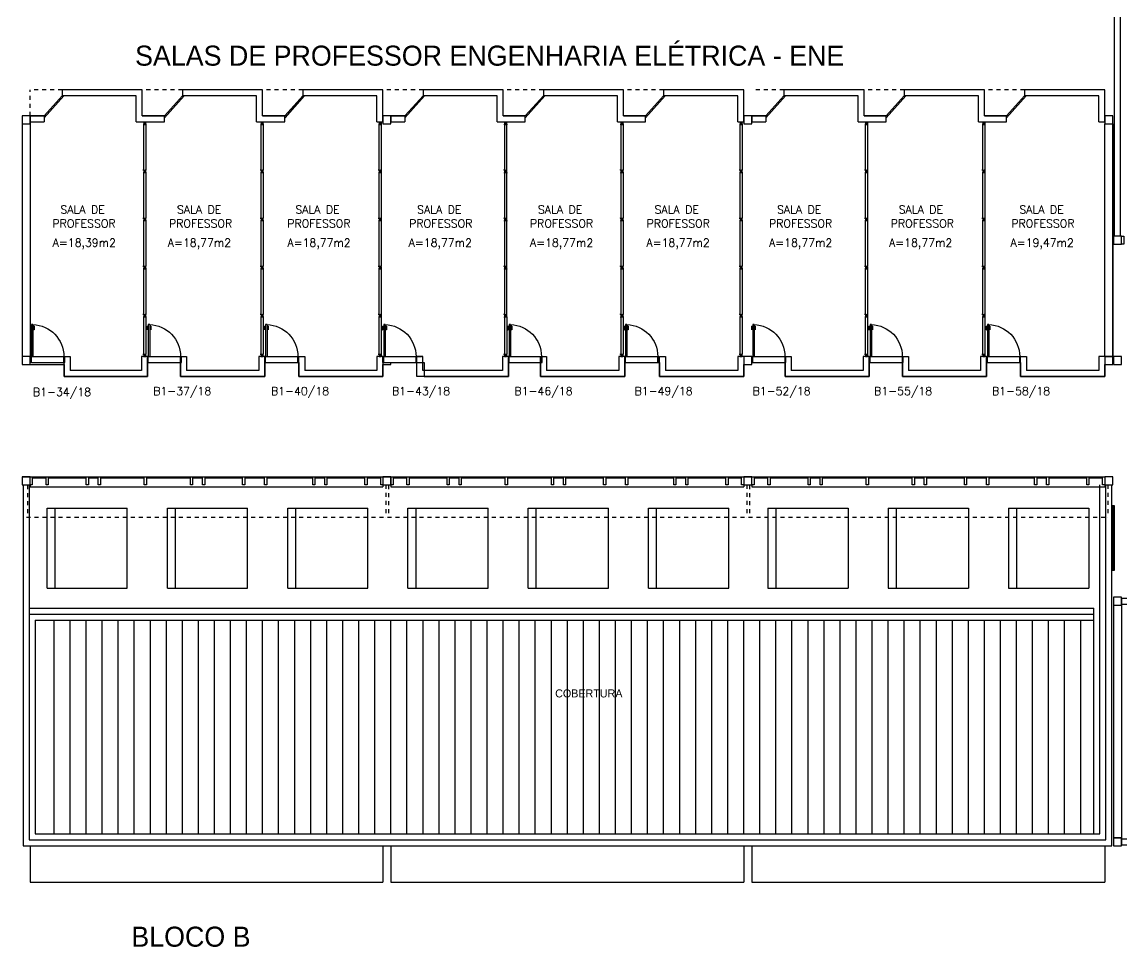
# Model space of a CAD drawing. Header units: centimetres. Extents: x -15 to 273, y 1 to 137.
# Drawn here: x 65.29 to 92.72, y 10.56 to 33.62 of the extents above; entities that cross this region are included whole.
import ezdxf

# ---------------------------------------------------------------- set-up
doc = ezdxf.new("R2010")
doc.units = ezdxf.units.CM
doc.header["$LTSCALE"] = 0.003
doc.header["$MEASUREMENT"] = 0
doc.linetypes.add('HIDDEN', pattern=[0.375, 0.25, -0.125])
doc.layers.get('0').update_dxf_attribs({"linetype": 'CONTINUOUS'})
for name, color, linetype in [('ALV', 2, 'CONTINUOUS'), ('ALVENARIA', 2, 'CONTINUOUS'), ('AREA', 2, 'CONTINUOUS'), ('COB', 1, 'CONTINUOUS'), ('DIV', 2, 'CONTINUOUS'), ('ENDEREÇO NOVO', 2, 'CONTINUOUS'), ('ESQ', 1, 'CONTINUOUS'), ('ESQUADRIAS', 1, 'CONTINUOUS'), ('ESTRUT', 2, 'CONTINUOUS'), ('MACANETA', 2, 'CONTINUOUS'), ('MARCO', 2, 'CONTINUOUS'), ('PainelFELTRO', 2, 'CONTINUOUS'), ('PL-Áreas-Depto', 2, 'CONTINUOUS'), ('PORTA', 2, 'CONTINUOUS'), ('PROJ', 1, 'HIDDEN'), ('SOLEIRA', 1, 'CONTINUOUS'), ('TEXTO', 2, 'CONTINUOUS'), ('USO', 2, 'CONTINUOUS')]:
    doc.layers.add(name, color=color, linetype=linetype)
doc.styles.add('UNB-100', font='simplex.shx', dxfattribs={"height": 0.2})

# ---------------------------------------------------------------- blocks, each defined once
blk = doc.blocks.new('DOOR80')
at = {"layer": 'MACANETA', "color": 1}
for p, q in [((-0.015, -0.665), (-0.01, -0.665)), ((-0.015, -0.755), (-0.015, -0.665)), ((-0.015, -0.755), (0.012, -0.755)), ((-0.01, -0.755), (-0.01, -0.665)), ((-0.01, -0.735), (0.012, -0.735)), ((0.012, -0.763), (0.012, -0.728)), ((0.012, -0.728), (0.015, -0.728)), ((0.012, -0.763), (0.015, -0.763)), ((0.053, -0.728), (0.05, -0.728)), ((0.053, -0.763), (0.05, -0.763)), ((0.053, -0.763), (0.053, -0.728)), ((0.075, -0.735), (0.053, -0.735)), ((0.08, -0.755), (0.053, -0.755)), ((0.08, -0.665), (0.075, -0.665)), ((0.075, -0.755), (0.075, -0.665)), ((0.08, -0.755), (0.08, -0.665))]:
    blk.add_line(p, q, dxfattribs=at)
at = {"layer": 'PORTA'}
for p, q in [((0.015, -0.8), (0.015, 0)), ((0.015, 0), (0.05, 0)), ((0.05, -0.8), (0.05, 0)), ((0.05, -0.8), (0.015, -0.8))]:
    blk.add_line(p, q, dxfattribs=at)
at = {"layer": 'PORTA', "color": 1}
blk.add_arc((0.02, 0), 0.8, 272.1491, 0, dxfattribs=at)
blk = doc.blocks.new('PORTA80')
at = {"layer": 'MARCO'}
for p, q in [((0, 0), (0.02, 0)), ((0, -0.15), (0, 0)), ((0.02, -0.15), (0.02, 0)), ((-0.002, -0.15), (-0.002, -0.15)), ((-0.002, -0.15), (-0.002, -0.15)), ((-0.002, -0.15), (-0.002, -0.15)), ((0.02, -0.15), (0, -0.15)), ((0.005, 0), (0.005, 0)), ((0.005, 0), (0.005, 0)), ((0.827, 0), (0.847, 0)), ((0.827, -0.15), (0.827, 0)), ((0.827, -0.15), (0.847, -0.15)), ((0.828, 0), (0.828, 0)), ((0.828, 0), (0.828, 0)), ((0.828, 0), (0.828, 0)), ((0.828, -0.15), (0.828, -0.15)), ((0.828, -0.15), (0.828, -0.15)), ((0.828, -0.15), (0.828, -0.15)), ((0.847, -0.15), (0.847, 0))]:
    blk.add_line(p, q, dxfattribs=at)
at = {"layer": 'SOLEIRA'}
for p, q in [((0.02, -0.15), (0.828, -0.15)), ((0.048, 0), (0.828, 0))]:
    blk.add_line(p, q, dxfattribs=at)
at = {"layer": 'PORTA', "xscale": -1, "rotation": 179.9999999948552}
blk.add_blockref('DOOR80', (0.005, 0), dxfattribs=at)
blk = doc.blocks.new('MTDIV')
for p, q in [((-0.0285, 0.0185), (-0.0285, 0.0285)), ((-0.0185, 0.0285), (-0.0285, 0.0285)), ((-0.0265, 0.0185), (-0.0285, 0.0185)), ((-0.0265, 0.0235), (-0.0265, 0.0265)), ((-0.0265, 0.0265), (-0.0185, 0.0265)), ((-0.0265, 0.0235), (0.0265, 0.0235)), ((-0.0215, 0.0235), (-0.0265, 0.0235)), ((-0.0265, 0.0185), (-0.0265, 0.0215)), ((-0.0265, 0.0215), (-0.0235, 0.0215)), ((-0.0235, 0.0215), (-0.0235, -0.0215)), ((-0.0215, 0.0235), (-0.0215, 0.0215)), ((-0.0215, 0.0215), (0.0215, 0.0215)), ((-0.0215, 0.0195), (0.0195, 0.0195)), ((-0.0215, 0.0195), (-0.0215, -0.0195)), ((-0.0185, 0.0265), (-0.0185, 0.0285)), ((-0.0049, 0), (0.0049, 0)), ((0, -0.0049), (0, 0.0049)), ((0.0115, 0.0095), (0.0115, 0.0075)), ((0.0195, 0.0095), (0.0115, 0.0095)), ((0.0215, 0.0075), (0.0115, 0.0075)), ((0.0135, 0.0075), (0.0135, 0.0055)), ((0.0215, 0.0055), (0.0135, 0.0055)), ((0.0185, 0.0265), (0.0185, 0.0285)), ((0.0185, 0.0285), (0.0285, 0.0285)), ((0.0185, 0.0265), (0.0265, 0.0265)), ((0.0195, 0.0195), (0.0195, 0.0095)), ((0.0215, 0.0235), (0.0215, 0.0075)), ((0.0215, 0.0235), (0.0265, 0.0235)), ((0.0215, 0.0055), (0.0215, -0.0055)), ((0.0235, 0.0215), (0.0235, -0.0215)), ((0.0265, 0.0215), (0.0235, 0.0215)), ((0.0265, 0.0235), (0.0265, 0.0265)), ((0.0265, 0.0185), (0.0265, 0.0215)), ((0.0265, 0.0185), (0.0285, 0.0185)), ((0.0285, 0.0185), (0.0285, 0.0285)), ((-0.0285, -0.0185), (-0.0285, -0.0285)), ((-0.0285, -0.0185), (-0.0265, -0.0185)), ((-0.0185, -0.0285), (-0.0285, -0.0285)), ((-0.0265, -0.0185), (-0.0265, -0.0215)), ((-0.0265, -0.0215), (-0.0235, -0.0215)), ((0.0265, -0.0235), (-0.0265, -0.0235)), ((-0.0265, -0.0235), (-0.0265, -0.0265)), ((-0.0215, -0.0235), (-0.0265, -0.0235)), ((-0.0185, -0.0265), (-0.0265, -0.0265)), ((-0.0215, -0.0195), (0.0195, -0.0195)), ((-0.0215, -0.0215), (0.0215, -0.0215)), ((-0.0215, -0.0215), (-0.0215, -0.0235)), ((-0.0185, -0.0265), (-0.0185, -0.0285)), ((0.0115, -0.0075), (0.0115, -0.0095)), ((0.0215, -0.0075), (0.0115, -0.0075)), ((0.0195, -0.0095), (0.0115, -0.0095)), ((0.0135, -0.0055), (0.0135, -0.0075)), ((0.0215, -0.0055), (0.0135, -0.0055)), ((0.0185, -0.0265), (0.0185, -0.0285)), ((0.0265, -0.0265), (0.0185, -0.0265)), ((0.0185, -0.0285), (0.0285, -0.0285)), ((0.0195, -0.0095), (0.0195, -0.0195)), ((0.0215, -0.0075), (0.0215, -0.0235)), ((0.0215, -0.0235), (0.0265, -0.0235)), ((0.0265, -0.0215), (0.0235, -0.0215)), ((0.0265, -0.0185), (0.0265, -0.0215)), ((0.0285, -0.0185), (0.0265, -0.0185)), ((0.0265, -0.0235), (0.0265, -0.0265)), ((0.0285, -0.0185), (0.0285, -0.0285))]:
    blk.add_line(p, q)
blk = doc.blocks.new('DIV12')
for p, q in [((-0.005, 0), (0.005, 0)), ((0, -0.005), (0, 0.005)), ((0.024, 0.018), (0.028, 0.018)), ((0.024, 0.018), (0.024, 0.016)), ((0.024, 0.016), (0.028, 0.016)), ((0.028, 0.03), (0.043, 0.03)), ((0.028, 0.018), (0.028, 0.03)), ((0.028, -0.017), (0.028, 0.016)), ((0.03, 0.028), (1.169, 0.028)), ((0.03, -0.029), (0.03, 0.028)), ((0.043, 0.03), (0.043, 0.028)), ((1.157, 0.03), (1.157, 0.028)), ((1.171, 0.03), (1.157, 0.03)), ((1.169, -0.029), (1.169, 0.028)), ((1.171, 0.018), (1.171, 0.03)), ((1.176, 0.018), (1.171, 0.018)), ((1.176, 0.016), (1.171, 0.016)), ((1.171, -0.017), (1.171, 0.016)), ((1.176, 0.018), (1.176, 0.016)), ((1.195, 0), (1.205, 0)), ((1.2, -0.005), (1.2, 0.005)), ((0.024, -0.017), (0.028, -0.017)), ((0.024, -0.017), (0.024, -0.019)), ((0.024, -0.019), (0.028, -0.019)), ((0.028, -0.031), (0.028, -0.019)), ((0.028, -0.031), (0.043, -0.031)), ((0.03, -0.029), (1.169, -0.029)), ((0.043, -0.029), (0.043, -0.031)), ((1.157, -0.029), (1.157, -0.031)), ((1.171, -0.031), (1.157, -0.031)), ((1.176, -0.017), (1.171, -0.017)), ((1.176, -0.019), (1.171, -0.019)), ((1.171, -0.031), (1.171, -0.019)), ((1.176, -0.017), (1.176, -0.019))]:
    blk.add_line(p, q)
blk = doc.blocks.new('PainelFELTRO')
at = {"layer": 'PainelFELTRO'}
blk.add_hatch(color=256, dxfattribs=at).paths.add_polyline_path([(0.01, 0.06), (0.01, 0.03), (1.59, 0.03), (1.59, 0.06)])
for p, q in [((1.6, 0.07), (0, 0.07)), ((0, 0.07), (0, 0.02)), ((0, 0.02), (1.6, 0.02)), ((1.59, 0.06), (0.01, 0.06)), ((0.01, 0.06), (0.01, 0.03)), ((0.01, 0.03), (1.59, 0.03)), ((1.59, 0.03), (1.59, 0.06)), ((1.6, 0.02), (1.6, 0.07))]:
    blk.add_line(p, q, dxfattribs=at)
at = {"layer": 'PainelFELTRO', "color": 1}
for p, q in [((0, 0), (1.6, 0)), ((0.05, 0.02), (0.05, 0)), ((1.55, 0), (1.55, 0.02))]:
    blk.add_line(p, q, dxfattribs=at)

msp = doc.modelspace()

# ---------------------------------------------------------------- linework, layer by layer
at = {"layer": 'ALV'}
for p, q in [((92.532, 28.277), (92.532, 37.497)), ((92.682, 28.277), (92.682, 37.347)), ((65.487, 31.277), (65.487, 31.077)), ((74.487, 31.277), (74.487, 31.127)), ((83.487, 31.277), (83.487, 31.127)), ((65.287, 31.077), (65.487, 31.077)), ((92.287, 31.077), (92.487, 31.077)), ((92.287, 25.277), (92.487, 25.277)), ((74.287, 22.252), (74.287, 22.102)), ((74.487, 22.252), (74.487, 22.102)), ((65.287, 22.077), (65.487, 22.077)), ((65.312, 22.077), (65.312, 13.076)), ((65.462, 22.077), (65.462, 13.226)), ((92.162, 13.376), (92.162, 22.077)), ((92.312, 13.226), (92.312, 22.077)), ((92.462, 13.076), (92.462, 22.077)), ((65.912, 19.501), (65.912, 21.501)), ((65.912, 21.501), (67.912, 21.501)), ((66.112, 19.501), (66.112, 21.501)), ((67.912, 19.501), (67.912, 21.501)), ((68.912, 19.501), (68.912, 21.501)), ((68.912, 21.501), (70.912, 21.501)), ((69.112, 19.501), (69.112, 21.501)), ((70.912, 19.501), (70.912, 21.501)), ((71.912, 19.501), (71.912, 21.501)), ((71.912, 21.501), (73.912, 21.501)), ((72.112, 19.501), (72.112, 21.501)), ((73.912, 19.501), (73.912, 21.501)), ((74.912, 21.501), (76.912, 21.501)), ((74.912, 21.501), (76.912, 21.501)), ((74.912, 19.501), (74.912, 21.501)), ((74.912, 19.501), (74.912, 21.501)), ((75.112, 19.501), (75.112, 21.501)), ((75.112, 19.501), (75.112, 21.501)), ((76.912, 19.501), (76.912, 21.501)), ((76.912, 19.501), (76.912, 21.501)), ((77.912, 19.501), (77.912, 21.501)), ((77.912, 19.501), (77.912, 21.501)), ((77.912, 21.501), (79.912, 21.501)), ((77.912, 21.501), (79.912, 21.501)), ((78.112, 19.501), (78.112, 21.501)), ((78.112, 19.501), (78.112, 21.501)), ((79.912, 19.501), (79.912, 21.501)), ((79.912, 19.501), (79.912, 21.501)), ((80.912, 19.501), (80.912, 21.501)), ((80.912, 19.501), (80.912, 21.501)), ((80.912, 21.501), (82.912, 21.501)), ((80.912, 21.501), (82.912, 21.501)), ((81.112, 19.501), (81.112, 21.501)), ((81.112, 19.501), (81.112, 21.501)), ((82.912, 19.501), (82.912, 21.501)), ((82.912, 19.501), (82.912, 21.501)), ((83.887, 21.501), (83.887, 19.501)), ((83.887, 21.501), (85.887, 21.501)), ((84.087, 21.501), (84.087, 19.501)), ((85.887, 21.501), (85.887, 19.501)), ((86.887, 21.501), (86.887, 19.501)), ((86.887, 21.501), (88.887, 21.501)), ((87.087, 21.501), (87.087, 19.501)), ((88.887, 21.501), (88.887, 19.501)), ((89.887, 21.501), (89.887, 19.501)), ((89.887, 21.501), (91.887, 21.501)), ((90.087, 21.501), (90.087, 19.501)), ((91.887, 21.501), (91.887, 19.501)), ((65.912, 19.501), (67.912, 19.501)), ((68.912, 19.501), (70.912, 19.501)), ((71.912, 19.501), (73.912, 19.501)), ((74.912, 19.501), (76.912, 19.501)), ((74.912, 19.501), (76.912, 19.501)), ((77.912, 19.501), (79.912, 19.501)), ((77.912, 19.501), (79.912, 19.501)), ((80.912, 19.501), (82.912, 19.501)), ((80.912, 19.501), (82.912, 19.501)), ((83.887, 19.501), (85.887, 19.501)), ((86.887, 19.501), (88.887, 19.501)), ((89.887, 19.501), (91.887, 19.501)), ((92.707, 19.252), (92.707, 19.077)), ((65.462, 19.002), (92.012, 19.002)), ((65.612, 19.002), (92.012, 19.002)), ((65.612, 19.002), (92.012, 19.002)), ((65.612, 19.002), (92.012, 19.002)), ((92.012, 13.376), (92.012, 19.002)), ((92.507, 19.077), (92.707, 19.077)), ((65.462, 18.852), (92.012, 18.852)), ((65.612, 18.702), (65.612, 13.376)), ((65.612, 18.702), (92.012, 18.702)), ((65.462, 13.226), (92.312, 13.226)), ((65.612, 13.376), (92.162, 13.376)), ((92.507, 13.277), (92.707, 13.277)), ((92.707, 13.277), (92.707, 13.102)), ((65.312, 13.076), (92.462, 13.076)), ((65.487, 13.077), (65.487, 12.177)), ((74.287, 13.077), (74.287, 12.177)), ((74.487, 13.077), (74.487, 12.177)), ((83.287, 13.077), (83.287, 12.177)), ((83.487, 13.077), (83.487, 12.177)), ((92.287, 13.076), (92.287, 12.177)), ((65.487, 12.177), (74.287, 12.177)), ((74.487, 12.177), (83.287, 12.177)), ((83.487, 12.177), (92.287, 12.177))]:
    msp.add_line(p, q, dxfattribs=at)
at = {"layer": 'ALVENARIA'}
for p, q in [((68.287, 31.927), (66.287, 31.927)), ((66.287, 31.927), (66.287, 31.777)), ((68.287, 31.277), (68.287, 31.927)), ((71.287, 31.927), (69.287, 31.927)), ((69.287, 31.927), (69.287, 31.777)), ((71.287, 31.277), (71.287, 31.927)), ((74.287, 31.927), (72.287, 31.927)), ((72.287, 31.927), (72.287, 31.777)), ((74.287, 31.127), (74.287, 31.927)), ((77.287, 31.927), (75.287, 31.927)), ((75.287, 31.927), (75.287, 31.777)), ((77.287, 31.277), (77.287, 31.927)), ((80.287, 31.927), (78.287, 31.927)), ((78.287, 31.927), (78.287, 31.777)), ((80.287, 31.277), (80.287, 31.927)), ((83.287, 31.927), (81.287, 31.927)), ((81.287, 31.927), (81.287, 31.777)), ((83.287, 31.127), (83.287, 31.927)), ((86.287, 31.927), (84.287, 31.927)), ((84.287, 31.927), (84.287, 31.777)), ((86.287, 31.277), (86.287, 31.927)), ((89.287, 31.927), (87.287, 31.927)), ((87.287, 31.927), (87.287, 31.777)), ((89.287, 31.277), (89.287, 31.927)), ((92.287, 31.927), (90.287, 31.927)), ((90.287, 31.927), (90.287, 31.777)), ((92.287, 31.127), (92.287, 31.927)), ((68.137, 31.777), (66.287, 31.777)), ((68.137, 31.127), (68.137, 31.777)), ((71.137, 31.777), (69.287, 31.777)), ((71.137, 31.127), (71.137, 31.777)), ((74.137, 31.777), (72.287, 31.777)), ((74.137, 31.127), (74.137, 31.777)), ((77.137, 31.777), (75.287, 31.777)), ((77.137, 31.127), (77.137, 31.777)), ((80.137, 31.777), (78.287, 31.777)), ((80.137, 31.127), (80.137, 31.777)), ((83.137, 31.777), (81.287, 31.777)), ((83.137, 31.127), (83.137, 31.777)), ((86.137, 31.777), (84.287, 31.777)), ((86.137, 31.127), (86.137, 31.777)), ((89.137, 31.777), (87.287, 31.777)), ((89.137, 31.127), (89.137, 31.777)), ((92.137, 31.777), (90.287, 31.777)), ((92.137, 31.127), (92.137, 31.777)), ((65.487, 31.277), (65.837, 31.277)), ((65.837, 31.277), (65.837, 31.127)), ((68.287, 31.277), (68.837, 31.277)), ((68.837, 31.127), (68.837, 31.277)), ((71.287, 31.277), (71.837, 31.277)), ((71.837, 31.127), (71.837, 31.277)), ((74.487, 31.277), (74.837, 31.277)), ((74.837, 31.277), (74.837, 31.127)), ((77.287, 31.277), (77.837, 31.277)), ((77.837, 31.127), (77.837, 31.277)), ((80.287, 31.277), (80.837, 31.277)), ((80.837, 31.127), (80.837, 31.277)), ((83.487, 31.277), (83.837, 31.277)), ((83.837, 31.277), (83.837, 31.127)), ((86.287, 31.277), (86.837, 31.277)), ((86.837, 31.127), (86.837, 31.277)), ((89.287, 31.277), (89.837, 31.277)), ((89.837, 31.127), (89.837, 31.277)), ((65.287, 31.077), (65.287, 25.277)), ((65.487, 31.127), (65.837, 31.127)), ((65.487, 31.077), (65.487, 25.277)), ((68.137, 31.127), (68.837, 31.127)), ((71.137, 31.127), (71.837, 31.127)), ((74.137, 31.127), (74.287, 31.127)), ((74.487, 31.127), (74.837, 31.127)), ((77.137, 31.127), (77.837, 31.127)), ((80.137, 31.127), (80.837, 31.127)), ((83.137, 31.127), (83.287, 31.127)), ((83.487, 31.127), (83.837, 31.127)), ((86.137, 31.127), (86.837, 31.127)), ((89.137, 31.127), (89.837, 31.127)), ((92.137, 31.127), (92.287, 31.127)), ((92.287, 25.277), (92.287, 31.077)), ((92.487, 31.077), (92.487, 25.277)), ((66.335, 25.277), (66.485, 25.277)), ((66.335, 24.777), (66.335, 25.277)), ((66.485, 25.277), (66.485, 24.927)), ((68.266, 25.277), (68.266, 24.927)), ((68.416, 25.277), (68.266, 25.277)), ((68.416, 25.277), (68.416, 24.777)), ((69.242, 25.277), (69.392, 25.277)), ((69.242, 24.777), (69.242, 25.277)), ((69.392, 25.277), (69.392, 24.927)), ((71.192, 25.277), (71.192, 24.927)), ((71.342, 25.277), (71.192, 25.277)), ((71.342, 25.277), (71.342, 24.777)), ((72.187, 25.277), (72.337, 25.277)), ((72.187, 24.777), (72.187, 25.277)), ((72.337, 25.277), (72.337, 24.927)), ((74.137, 25.277), (74.137, 24.927)), ((74.287, 25.277), (74.137, 25.277)), ((74.287, 25.277), (74.287, 24.777)), ((75.095, 25.277), (75.245, 25.277)), ((75.134, 24.777), (75.134, 25.277)), ((75.284, 25.276), (75.134, 25.277)), ((75.284, 24.927), (75.284, 25.276)), ((77.415, 25.277), (77.265, 25.277)), ((77.265, 25.277), (77.265, 24.927)), ((77.415, 25.277), (77.415, 24.777)), ((78.216, 24.777), (78.216, 25.277)), ((78.216, 25.277), (78.366, 25.277)), ((78.366, 25.277), (78.366, 24.927)), ((80.316, 25.277), (80.166, 25.277)), ((80.166, 25.277), (80.166, 24.927)), ((80.316, 25.277), (80.316, 24.777)), ((81.187, 24.777), (81.187, 25.277)), ((81.187, 25.277), (81.337, 25.277)), ((81.337, 25.277), (81.337, 24.927)), ((83.287, 25.277), (83.137, 25.277)), ((83.137, 25.277), (83.137, 24.927)), ((83.287, 25.277), (83.287, 24.777)), ((84.314, 25.277), (84.464, 25.277)), ((84.314, 24.777), (84.314, 25.277)), ((84.464, 25.277), (84.464, 24.927)), ((86.264, 25.277), (86.264, 24.927)), ((86.414, 25.277), (86.264, 25.277)), ((86.414, 25.277), (86.414, 24.777)), ((87.24, 25.277), (87.39, 25.277)), ((87.24, 24.777), (87.24, 25.277)), ((87.39, 25.277), (87.39, 24.927)), ((89.19, 25.277), (89.19, 24.927)), ((89.34, 25.277), (89.19, 25.277)), ((89.34, 25.277), (89.34, 24.777)), ((90.187, 24.777), (90.187, 25.277)), ((90.187, 25.277), (90.337, 25.277)), ((90.337, 25.277), (90.337, 24.927)), ((92.137, 25.277), (92.137, 24.927)), ((92.287, 25.277), (92.137, 25.277)), ((92.287, 25.277), (92.287, 24.777)), ((68.416, 24.777), (66.335, 24.777)), ((68.266, 24.927), (66.485, 24.927)), ((71.342, 24.777), (69.242, 24.777)), ((71.192, 24.927), (69.392, 24.927)), ((74.287, 24.777), (72.187, 24.777)), ((74.137, 24.927), (72.337, 24.927)), ((77.415, 24.777), (75.134, 24.777)), ((77.265, 24.927), (75.284, 24.927)), ((80.316, 24.777), (78.216, 24.777)), ((80.166, 24.927), (78.366, 24.927)), ((83.287, 24.777), (81.187, 24.777)), ((83.137, 24.927), (81.337, 24.927)), ((86.414, 24.777), (84.314, 24.777)), ((86.264, 24.927), (84.464, 24.927)), ((89.34, 24.777), (87.24, 24.777)), ((89.19, 24.927), (87.39, 24.927)), ((92.287, 24.777), (90.187, 24.777)), ((92.137, 24.927), (90.337, 24.927)), ((92.707, 19.252), (94.602, 19.252)), ((92.507, 19.077), (92.507, 13.277)), ((92.707, 19.102), (94.602, 19.102)), ((92.707, 19.077), (92.707, 13.277)), ((92.707, 13.252), (96.182, 13.252)), ((92.707, 13.102), (98.507, 13.102))]:
    msp.add_line(p, q, dxfattribs=at)
at = {"layer": 'COB'}
for p, q in [((66.087, 13.376), (66.087, 18.702)), ((66.487, 13.376), (66.487, 18.702)), ((66.887, 13.376), (66.887, 18.702)), ((67.287, 13.376), (67.287, 18.702)), ((67.687, 13.376), (67.687, 18.702)), ((68.087, 13.376), (68.087, 18.702)), ((68.487, 13.376), (68.487, 18.702)), ((68.887, 13.376), (68.887, 18.702)), ((69.287, 13.376), (69.287, 18.702)), ((69.687, 13.376), (69.687, 18.702)), ((70.087, 13.376), (70.087, 18.702)), ((70.487, 13.376), (70.487, 18.702)), ((70.887, 13.376), (70.887, 18.702)), ((71.287, 13.376), (71.287, 18.702)), ((71.687, 13.376), (71.687, 18.702)), ((72.087, 13.376), (72.087, 18.702)), ((72.487, 13.376), (72.487, 18.702)), ((72.887, 13.376), (72.887, 18.702)), ((73.287, 13.376), (73.287, 18.702)), ((73.687, 13.376), (73.687, 18.702)), ((74.087, 13.376), (74.087, 18.702)), ((74.487, 13.376), (74.487, 18.702)), ((74.887, 13.376), (74.887, 18.702)), ((75.287, 13.376), (75.287, 18.702)), ((75.687, 13.376), (75.687, 18.702)), ((76.087, 13.376), (76.087, 18.702)), ((76.487, 13.376), (76.487, 18.702)), ((76.887, 13.376), (76.887, 18.702)), ((77.287, 13.376), (77.287, 18.702)), ((77.687, 13.376), (77.687, 18.702)), ((78.087, 13.376), (78.087, 18.702)), ((78.487, 13.376), (78.487, 18.702)), ((78.887, 13.376), (78.887, 18.702)), ((79.287, 13.376), (79.287, 18.702)), ((79.687, 13.376), (79.687, 18.702)), ((80.087, 13.376), (80.087, 18.702)), ((80.487, 13.376), (80.487, 18.702)), ((80.887, 13.376), (80.887, 18.702)), ((81.287, 13.376), (81.287, 18.702)), ((81.687, 13.376), (81.687, 18.702)), ((82.087, 13.376), (82.087, 18.702)), ((82.487, 13.376), (82.487, 18.702)), ((82.887, 13.376), (82.887, 18.702)), ((83.287, 13.376), (83.287, 18.702)), ((83.687, 13.376), (83.687, 18.702)), ((84.087, 13.376), (84.087, 18.702)), ((84.487, 13.376), (84.487, 18.702)), ((84.887, 13.376), (84.887, 18.702)), ((85.287, 13.376), (85.287, 18.702)), ((85.687, 13.376), (85.687, 18.702)), ((86.087, 13.376), (86.087, 18.702)), ((86.487, 13.376), (86.487, 18.702)), ((86.887, 13.376), (86.887, 18.702)), ((87.287, 13.376), (87.287, 18.702)), ((87.687, 13.376), (87.687, 18.702)), ((88.087, 13.376), (88.087, 18.702)), ((88.487, 13.376), (88.487, 18.702)), ((88.887, 13.376), (88.887, 18.702)), ((89.287, 13.376), (89.287, 18.702)), ((89.687, 13.376), (89.687, 18.702)), ((90.087, 13.376), (90.087, 18.702)), ((90.487, 13.376), (90.487, 18.702)), ((90.887, 13.376), (90.887, 18.702)), ((91.287, 13.376), (91.287, 18.702)), ((91.687, 13.376), (91.687, 18.702))]:
    msp.add_line(p, q, dxfattribs=at)
at = {"layer": 'DIV'}
for p, q in [((68.314, 26.267), (68.326, 26.267)), ((68.314, 26.267), (68.314, 26.253)), ((68.316, 26.253), (68.314, 26.253)), ((68.316, 26.265), (68.316, 25.335)), ((68.316, 26.265), (68.373, 26.265)), ((68.328, 26.272), (68.326, 26.272)), ((68.326, 26.272), (68.326, 26.267)), ((68.328, 26.272), (68.328, 26.267)), ((68.328, 26.267), (68.361, 26.267)), ((68.34, 26.296), (68.35, 26.296)), ((68.345, 26.301), (68.345, 26.29)), ((68.363, 26.272), (68.361, 26.272)), ((68.361, 26.272), (68.361, 26.267)), ((68.363, 26.272), (68.363, 26.267)), ((68.363, 26.267), (68.375, 26.267)), ((68.373, 26.265), (68.373, 25.335)), ((68.375, 26.253), (68.373, 26.253)), ((68.375, 26.267), (68.375, 26.253)), ((71.24, 26.267), (71.252, 26.267)), ((71.24, 26.267), (71.24, 26.253)), ((71.242, 26.253), (71.24, 26.253)), ((71.242, 26.265), (71.242, 25.335)), ((71.242, 26.265), (71.299, 26.265)), ((71.254, 26.272), (71.252, 26.272)), ((71.252, 26.272), (71.252, 26.267)), ((71.254, 26.272), (71.254, 26.267)), ((71.254, 26.267), (71.287, 26.267)), ((71.266, 26.296), (71.276, 26.296)), ((71.271, 26.301), (71.271, 26.29)), ((71.289, 26.272), (71.287, 26.272)), ((71.287, 26.272), (71.287, 26.267)), ((71.289, 26.272), (71.289, 26.267)), ((71.289, 26.267), (71.301, 26.267)), ((71.299, 26.265), (71.299, 25.335)), ((71.301, 26.253), (71.299, 26.253)), ((71.301, 26.267), (71.301, 26.253)), ((74.185, 26.267), (74.197, 26.267)), ((74.185, 26.267), (74.185, 26.253)), ((74.187, 26.253), (74.185, 26.253)), ((74.187, 26.265), (74.187, 25.335)), ((74.187, 26.265), (74.244, 26.265)), ((74.199, 26.272), (74.197, 26.272)), ((74.197, 26.272), (74.197, 26.267)), ((74.199, 26.272), (74.199, 26.267)), ((74.199, 26.267), (74.232, 26.267)), ((74.211, 26.296), (74.221, 26.296)), ((74.216, 26.301), (74.216, 26.29)), ((74.234, 26.272), (74.232, 26.272)), ((74.232, 26.272), (74.232, 26.267)), ((74.234, 26.272), (74.234, 26.267)), ((74.234, 26.267), (74.246, 26.267)), ((74.244, 26.265), (74.244, 25.335)), ((74.246, 26.253), (74.244, 26.253)), ((74.246, 26.267), (74.246, 26.253)), ((77.314, 26.267), (77.326, 26.267)), ((77.314, 26.267), (77.314, 26.253)), ((77.316, 26.253), (77.314, 26.253)), ((77.316, 26.265), (77.316, 25.335)), ((77.316, 26.265), (77.373, 26.265)), ((77.328, 26.272), (77.326, 26.272)), ((77.326, 26.272), (77.326, 26.267)), ((77.328, 26.272), (77.328, 26.267)), ((77.328, 26.267), (77.361, 26.267)), ((77.339, 26.296), (77.349, 26.296)), ((77.344, 26.301), (77.344, 26.29)), ((77.363, 26.272), (77.361, 26.272)), ((77.361, 26.272), (77.361, 26.267)), ((77.363, 26.272), (77.363, 26.267)), ((77.363, 26.267), (77.375, 26.267)), ((77.373, 26.265), (77.373, 25.335)), ((77.375, 26.253), (77.373, 26.253)), ((77.375, 26.267), (77.375, 26.253)), ((80.215, 26.267), (80.227, 26.267)), ((80.215, 26.267), (80.215, 26.253)), ((80.217, 26.253), (80.215, 26.253)), ((80.217, 26.265), (80.217, 25.335)), ((80.217, 26.265), (80.274, 26.265)), ((80.229, 26.272), (80.227, 26.272)), ((80.227, 26.272), (80.227, 26.267)), ((80.229, 26.272), (80.229, 26.267)), ((80.229, 26.267), (80.262, 26.267)), ((80.24, 26.296), (80.251, 26.296)), ((80.246, 26.301), (80.246, 26.29)), ((80.264, 26.272), (80.262, 26.272)), ((80.262, 26.272), (80.262, 26.267)), ((80.264, 26.272), (80.264, 26.267)), ((80.264, 26.267), (80.276, 26.267)), ((80.274, 26.265), (80.274, 25.335)), ((80.276, 26.253), (80.274, 26.253)), ((80.276, 26.267), (80.276, 26.253)), ((83.185, 26.267), (83.197, 26.267)), ((83.185, 26.267), (83.185, 26.253)), ((83.187, 26.253), (83.185, 26.253)), ((83.187, 26.265), (83.187, 25.335)), ((83.187, 26.265), (83.244, 26.265)), ((83.199, 26.272), (83.197, 26.272)), ((83.197, 26.272), (83.197, 26.267)), ((83.199, 26.272), (83.199, 26.267)), ((83.199, 26.267), (83.232, 26.267)), ((83.211, 26.296), (83.221, 26.296)), ((83.216, 26.301), (83.216, 26.29)), ((83.234, 26.272), (83.232, 26.272)), ((83.232, 26.272), (83.232, 26.267)), ((83.234, 26.272), (83.234, 26.267)), ((83.234, 26.267), (83.246, 26.267)), ((83.244, 26.265), (83.244, 25.335)), ((83.246, 26.253), (83.244, 26.253)), ((83.246, 26.267), (83.246, 26.253)), ((86.313, 26.267), (86.325, 26.267)), ((86.313, 26.267), (86.313, 26.253)), ((86.315, 26.253), (86.313, 26.253)), ((86.315, 26.265), (86.315, 25.335)), ((86.315, 26.265), (86.372, 26.265)), ((86.327, 26.272), (86.325, 26.272)), ((86.325, 26.272), (86.325, 26.267)), ((86.327, 26.272), (86.327, 26.267)), ((86.327, 26.267), (86.36, 26.267)), ((86.338, 26.296), (86.349, 26.296)), ((86.343, 26.301), (86.343, 26.29)), ((86.362, 26.272), (86.36, 26.272)), ((86.36, 26.272), (86.36, 26.267)), ((86.362, 26.272), (86.362, 26.267)), ((86.362, 26.267), (86.374, 26.267)), ((86.372, 26.265), (86.372, 25.335)), ((86.374, 26.253), (86.372, 26.253)), ((86.374, 26.267), (86.374, 26.253)), ((89.239, 26.267), (89.239, 26.253)), ((89.239, 26.267), (89.251, 26.267)), ((89.241, 26.253), (89.239, 26.253)), ((89.241, 26.265), (89.241, 25.335)), ((89.241, 26.265), (89.298, 26.265)), ((89.251, 26.272), (89.251, 26.267)), ((89.253, 26.272), (89.251, 26.272)), ((89.253, 26.272), (89.253, 26.267)), ((89.253, 26.267), (89.286, 26.267)), ((89.264, 26.296), (89.275, 26.296)), ((89.269, 26.301), (89.269, 26.29)), ((89.286, 26.272), (89.286, 26.267)), ((89.288, 26.272), (89.286, 26.272)), ((89.288, 26.272), (89.288, 26.267)), ((89.288, 26.267), (89.3, 26.267)), ((89.298, 26.265), (89.298, 25.335)), ((89.3, 26.253), (89.298, 26.253)), ((89.3, 26.267), (89.3, 26.253)), ((68.314, 25.333), (68.314, 25.347)), ((68.316, 25.347), (68.314, 25.347)), ((68.314, 25.333), (68.326, 25.333)), ((68.316, 25.335), (68.373, 25.335)), ((68.326, 25.328), (68.326, 25.333)), ((68.328, 25.328), (68.326, 25.328)), ((68.328, 25.328), (68.328, 25.333)), ((68.328, 25.333), (68.361, 25.333)), ((68.34, 25.304), (68.35, 25.304)), ((68.345, 25.309), (68.345, 25.299)), ((68.361, 25.328), (68.361, 25.333)), ((68.363, 25.328), (68.361, 25.328)), ((68.363, 25.328), (68.363, 25.333)), ((68.363, 25.333), (68.375, 25.333)), ((68.375, 25.347), (68.373, 25.347)), ((68.375, 25.333), (68.375, 25.347)), ((71.24, 25.333), (71.24, 25.347)), ((71.242, 25.347), (71.24, 25.347)), ((71.24, 25.333), (71.252, 25.333)), ((71.242, 25.335), (71.299, 25.335)), ((71.252, 25.328), (71.252, 25.333)), ((71.254, 25.328), (71.252, 25.328)), ((71.254, 25.328), (71.254, 25.333)), ((71.254, 25.333), (71.287, 25.333)), ((71.266, 25.304), (71.276, 25.304)), ((71.271, 25.309), (71.271, 25.299)), ((71.287, 25.328), (71.287, 25.333)), ((71.289, 25.328), (71.287, 25.328)), ((71.289, 25.328), (71.289, 25.333)), ((71.289, 25.333), (71.301, 25.333)), ((71.301, 25.347), (71.299, 25.347)), ((71.301, 25.333), (71.301, 25.347)), ((74.185, 25.333), (74.185, 25.347)), ((74.187, 25.347), (74.185, 25.347)), ((74.185, 25.333), (74.197, 25.333)), ((74.187, 25.335), (74.244, 25.335)), ((74.197, 25.328), (74.197, 25.333)), ((74.199, 25.328), (74.197, 25.328)), ((74.199, 25.328), (74.199, 25.333)), ((74.199, 25.333), (74.232, 25.333)), ((74.211, 25.304), (74.221, 25.304)), ((74.216, 25.309), (74.216, 25.299)), ((74.232, 25.328), (74.232, 25.333)), ((74.234, 25.328), (74.232, 25.328)), ((74.234, 25.328), (74.234, 25.333)), ((74.234, 25.333), (74.246, 25.333)), ((74.246, 25.347), (74.244, 25.347)), ((74.246, 25.333), (74.246, 25.347)), ((77.314, 25.333), (77.314, 25.347)), ((77.316, 25.347), (77.314, 25.347)), ((77.314, 25.333), (77.326, 25.333)), ((77.316, 25.335), (77.373, 25.335)), ((77.326, 25.328), (77.326, 25.333)), ((77.328, 25.328), (77.326, 25.328)), ((77.328, 25.328), (77.328, 25.333)), ((77.328, 25.333), (77.361, 25.333)), ((77.339, 25.304), (77.349, 25.304)), ((77.344, 25.309), (77.344, 25.299)), ((77.361, 25.328), (77.361, 25.333)), ((77.363, 25.328), (77.361, 25.328)), ((77.363, 25.328), (77.363, 25.333)), ((77.363, 25.333), (77.375, 25.333)), ((77.375, 25.347), (77.373, 25.347)), ((77.375, 25.333), (77.375, 25.347)), ((80.215, 25.333), (80.215, 25.347)), ((80.217, 25.347), (80.215, 25.347)), ((80.215, 25.333), (80.227, 25.333)), ((80.217, 25.335), (80.274, 25.335)), ((80.227, 25.328), (80.227, 25.333)), ((80.229, 25.328), (80.227, 25.328)), ((80.229, 25.328), (80.229, 25.333)), ((80.229, 25.333), (80.262, 25.333)), ((80.24, 25.304), (80.251, 25.304)), ((80.245, 25.309), (80.245, 25.299)), ((80.262, 25.328), (80.262, 25.333)), ((80.264, 25.328), (80.262, 25.328)), ((80.264, 25.328), (80.264, 25.333)), ((80.264, 25.333), (80.276, 25.333)), ((80.276, 25.347), (80.274, 25.347)), ((80.276, 25.333), (80.276, 25.347)), ((83.185, 25.333), (83.185, 25.347)), ((83.187, 25.347), (83.185, 25.347)), ((83.185, 25.333), (83.197, 25.333)), ((83.187, 25.335), (83.244, 25.335)), ((83.197, 25.328), (83.197, 25.333)), ((83.199, 25.328), (83.197, 25.328)), ((83.199, 25.328), (83.199, 25.333)), ((83.199, 25.333), (83.232, 25.333)), ((83.211, 25.304), (83.221, 25.304)), ((83.216, 25.309), (83.216, 25.299)), ((83.232, 25.328), (83.232, 25.333)), ((83.234, 25.328), (83.232, 25.328)), ((83.234, 25.328), (83.234, 25.333)), ((83.234, 25.333), (83.246, 25.333)), ((83.246, 25.347), (83.244, 25.347)), ((83.246, 25.333), (83.246, 25.347)), ((86.313, 25.333), (86.313, 25.347)), ((86.315, 25.347), (86.313, 25.347)), ((86.313, 25.333), (86.325, 25.333)), ((86.315, 25.335), (86.372, 25.335)), ((86.325, 25.328), (86.325, 25.333)), ((86.327, 25.328), (86.325, 25.328)), ((86.327, 25.328), (86.327, 25.333)), ((86.327, 25.333), (86.36, 25.333)), ((86.338, 25.304), (86.348, 25.304)), ((86.343, 25.309), (86.343, 25.299)), ((86.36, 25.328), (86.36, 25.333)), ((86.362, 25.328), (86.36, 25.328)), ((86.362, 25.328), (86.362, 25.333)), ((86.362, 25.333), (86.374, 25.333)), ((86.374, 25.347), (86.372, 25.347)), ((86.374, 25.333), (86.374, 25.347)), ((89.241, 25.347), (89.239, 25.347)), ((89.239, 25.333), (89.239, 25.347)), ((89.239, 25.333), (89.251, 25.333)), ((89.241, 25.335), (89.298, 25.335)), ((89.251, 25.328), (89.251, 25.333)), ((89.253, 25.328), (89.251, 25.328)), ((89.253, 25.333), (89.286, 25.333)), ((89.253, 25.328), (89.253, 25.333)), ((89.264, 25.304), (89.274, 25.304)), ((89.269, 25.309), (89.269, 25.299)), ((89.286, 25.328), (89.286, 25.333)), ((89.288, 25.328), (89.286, 25.328)), ((89.288, 25.333), (89.3, 25.333)), ((89.288, 25.328), (89.288, 25.333)), ((89.3, 25.347), (89.298, 25.347)), ((89.3, 25.333), (89.3, 25.347))]:
    msp.add_line(p, q, dxfattribs=at)
at = {"layer": 'ESQ'}
for p, q in [((66.287, 31.777), (65.837, 31.277)), ((66.327, 31.777), (65.837, 31.232)), ((69.287, 31.777), (68.837, 31.277)), ((69.327, 31.777), (68.837, 31.232)), ((72.327, 31.777), (71.837, 31.232)), ((72.287, 31.777), (71.837, 31.277)), ((75.287, 31.777), (74.837, 31.277)), ((75.327, 31.777), (74.837, 31.232)), ((78.287, 31.777), (77.837, 31.277)), ((78.327, 31.777), (77.837, 31.232)), ((81.327, 31.777), (80.837, 31.232)), ((81.287, 31.777), (80.837, 31.277)), ((84.327, 31.777), (83.837, 31.232)), ((84.287, 31.777), (83.837, 31.277)), ((87.327, 31.777), (86.837, 31.232)), ((87.287, 31.777), (86.837, 31.277)), ((90.287, 31.777), (89.837, 31.277)), ((90.327, 31.777), (89.837, 31.232)), ((92.287, 13.077), (92.287, 13.027))]:
    msp.add_line(p, q, dxfattribs=at)
at = {"layer": 'ESQUADRIAS'}
for p, q in [((65.287, 22.277), (65.487, 22.277)), ((65.542, 22.277), (74.232, 22.277)), ((65.542, 22.252), (65.887, 22.252)), ((65.942, 22.252), (66.887, 22.252)), ((66.942, 22.252), (67.187, 22.252)), ((67.242, 22.252), (68.337, 22.252)), ((68.392, 22.252), (69.487, 22.252)), ((69.542, 22.252), (69.787, 22.252)), ((69.842, 22.252), (70.787, 22.252)), ((70.842, 22.252), (71.337, 22.252)), ((71.392, 22.252), (72.537, 22.252)), ((72.592, 22.252), (72.837, 22.252)), ((72.892, 22.252), (73.837, 22.252)), ((73.892, 22.252), (74.232, 22.252)), ((74.287, 22.277), (74.487, 22.277)), ((74.542, 22.277), (83.232, 22.277)), ((74.542, 22.252), (74.887, 22.252)), ((74.942, 22.252), (75.887, 22.252)), ((75.942, 22.252), (76.187, 22.252)), ((76.242, 22.252), (77.337, 22.252)), ((77.392, 22.252), (78.487, 22.252)), ((78.542, 22.252), (78.787, 22.252)), ((78.842, 22.252), (79.787, 22.252)), ((79.842, 22.252), (80.337, 22.252)), ((80.392, 22.252), (81.537, 22.252)), ((81.592, 22.252), (81.837, 22.252)), ((81.892, 22.252), (82.837, 22.252)), ((82.892, 22.252), (83.232, 22.252)), ((83.287, 22.277), (83.487, 22.277)), ((83.542, 22.277), (92.232, 22.277)), ((83.542, 22.252), (83.887, 22.252)), ((83.942, 22.252), (84.887, 22.252)), ((84.942, 22.252), (85.187, 22.252)), ((85.242, 22.252), (86.337, 22.252)), ((86.392, 22.252), (87.487, 22.252)), ((87.542, 22.252), (87.787, 22.252)), ((87.842, 22.252), (88.787, 22.252)), ((88.842, 22.252), (89.337, 22.252)), ((89.392, 22.252), (90.537, 22.252)), ((90.592, 22.252), (90.837, 22.252)), ((90.892, 22.252), (91.837, 22.252)), ((91.892, 22.252), (92.232, 22.252)), ((65.487, 22.077), (65.487, 22.027)), ((65.487, 22.027), (74.287, 22.027)), ((74.287, 22.077), (74.287, 22.027)), ((74.487, 22.077), (74.487, 22.027)), ((74.487, 22.027), (83.287, 22.027)), ((83.287, 22.077), (83.287, 22.027)), ((83.487, 22.077), (83.487, 22.027)), ((83.487, 22.027), (92.287, 22.027)), ((92.287, 22.077), (92.287, 22.027))]:
    msp.add_line(p, q, dxfattribs=at)
for points in [[(92.707, 28.077), (92.707, 28.277), (92.762, 28.277), (92.762, 28.077)], [(65.487, 22.277), (65.542, 22.277), (65.542, 22.077), (65.487, 22.077)], [(65.887, 22.277), (65.942, 22.277), (65.942, 22.077), (65.887, 22.077)], [(66.887, 22.277), (66.942, 22.277), (66.942, 22.077), (66.887, 22.077)], [(67.187, 22.277), (67.242, 22.277), (67.242, 22.077), (67.187, 22.077)], [(68.337, 22.277), (68.392, 22.277), (68.392, 22.077), (68.337, 22.077)], [(69.487, 22.277), (69.542, 22.277), (69.542, 22.077), (69.487, 22.077)], [(69.787, 22.277), (69.842, 22.277), (69.842, 22.077), (69.787, 22.077)], [(70.787, 22.277), (70.842, 22.277), (70.842, 22.077), (70.787, 22.077)], [(71.337, 22.277), (71.392, 22.277), (71.392, 22.077), (71.337, 22.077)], [(72.537, 22.277), (72.592, 22.277), (72.592, 22.077), (72.537, 22.077)], [(72.837, 22.277), (72.892, 22.277), (72.892, 22.077), (72.837, 22.077)], [(73.837, 22.277), (73.892, 22.277), (73.892, 22.077), (73.837, 22.077)], [(74.232, 22.277), (74.287, 22.277), (74.287, 22.077), (74.232, 22.077)], [(74.487, 22.277), (74.542, 22.277), (74.542, 22.077), (74.487, 22.077)], [(74.887, 22.277), (74.942, 22.277), (74.942, 22.077), (74.887, 22.077)], [(75.887, 22.277), (75.942, 22.277), (75.942, 22.077), (75.887, 22.077)], [(76.187, 22.277), (76.242, 22.277), (76.242, 22.077), (76.187, 22.077)], [(77.337, 22.277), (77.392, 22.277), (77.392, 22.077), (77.337, 22.077)], [(78.487, 22.277), (78.542, 22.277), (78.542, 22.077), (78.487, 22.077)], [(78.787, 22.277), (78.842, 22.277), (78.842, 22.077), (78.787, 22.077)], [(79.787, 22.277), (79.842, 22.277), (79.842, 22.077), (79.787, 22.077)], [(80.337, 22.277), (80.392, 22.277), (80.392, 22.077), (80.337, 22.077)], [(81.537, 22.277), (81.592, 22.277), (81.592, 22.077), (81.537, 22.077)], [(81.837, 22.277), (81.892, 22.277), (81.892, 22.077), (81.837, 22.077)], [(82.837, 22.277), (82.892, 22.277), (82.892, 22.077), (82.837, 22.077)], [(83.232, 22.277), (83.287, 22.277), (83.287, 22.077), (83.232, 22.077)], [(83.487, 22.277), (83.542, 22.277), (83.542, 22.077), (83.487, 22.077)], [(83.887, 22.277), (83.942, 22.277), (83.942, 22.077), (83.887, 22.077)], [(84.887, 22.277), (84.942, 22.277), (84.942, 22.077), (84.887, 22.077)], [(85.187, 22.277), (85.242, 22.277), (85.242, 22.077), (85.187, 22.077)], [(86.337, 22.277), (86.392, 22.277), (86.392, 22.077), (86.337, 22.077)], [(87.487, 22.277), (87.542, 22.277), (87.542, 22.077), (87.487, 22.077)], [(87.787, 22.277), (87.842, 22.277), (87.842, 22.077), (87.787, 22.077)], [(88.787, 22.277), (88.842, 22.277), (88.842, 22.077), (88.787, 22.077)], [(89.337, 22.277), (89.392, 22.277), (89.392, 22.077), (89.337, 22.077)], [(90.537, 22.277), (90.592, 22.277), (90.592, 22.077), (90.537, 22.077)], [(90.837, 22.277), (90.892, 22.277), (90.892, 22.077), (90.837, 22.077)], [(91.837, 22.277), (91.892, 22.277), (91.892, 22.077), (91.837, 22.077)], [(92.232, 22.277), (92.287, 22.277), (92.287, 22.077), (92.232, 22.077)]]:
    msp.add_lwpolyline(points, close=True, dxfattribs=at)
at = {"layer": 'ESTRUT'}
for points in [[(65.487, 31.277), (65.287, 31.277), (65.287, 31.077), (65.487, 31.077)], [(74.487, 31.277), (74.287, 31.277), (74.287, 31.077), (74.487, 31.077)], [(83.487, 31.277), (83.287, 31.277), (83.287, 31.077), (83.487, 31.077)], [(92.487, 31.277), (92.287, 31.277), (92.287, 31.077), (92.487, 31.077)], [(92.707, 28.277), (92.507, 28.277), (92.507, 28.077), (92.707, 28.077)], [(65.487, 25.277), (65.287, 25.277), (65.287, 25.077), (65.487, 25.077)], [(83.487, 25.277), (83.287, 25.277), (83.287, 25.077), (83.487, 25.077)], [(92.487, 25.277), (92.287, 25.277), (92.287, 25.077), (92.487, 25.077)], [(92.707, 25.277), (92.507, 25.277), (92.507, 25.077), (92.707, 25.077)], [(65.487, 22.277), (65.287, 22.277), (65.287, 22.077), (65.487, 22.077)], [(74.487, 22.277), (74.287, 22.277), (74.287, 22.077), (74.487, 22.077)], [(83.487, 22.277), (83.287, 22.277), (83.287, 22.077), (83.487, 22.077)], [(92.487, 22.277), (92.287, 22.277), (92.287, 22.077), (92.487, 22.077)], [(92.707, 19.277), (92.507, 19.277), (92.507, 19.077), (92.707, 19.077)], [(92.707, 13.277), (92.507, 13.277), (92.507, 13.077), (92.707, 13.077)]]:
    msp.add_lwpolyline(points, close=True, dxfattribs=at)
at = {"layer": 'MARCO'}
msp.add_line((74.542, 22.102), (74.542, 22.092), dxfattribs=at)
at = {"layer": 'PL-Áreas-Depto'}
msp.add_lwpolyline([(92.487, 31.277), (92.287, 31.277), (92.287, 31.927), (90.287, 31.927), (90.287, 31.777), (89.837, 31.277), (89.287, 31.277), (89.287, 31.927), (87.287, 31.927), (87.287, 31.777), (86.837, 31.277), (86.287, 31.277), (86.287, 31.927), (84.287, 31.927), (84.287, 31.777), (83.837, 31.277), (83.287, 31.277), (83.287, 31.927), (81.287, 31.927), (81.287, 31.777), (80.837, 31.277), (80.287, 31.277), (80.287, 31.927), (78.287, 31.927), (78.287, 31.777), (77.837, 31.277), (77.287, 31.277), (77.287, 31.927), (75.287, 31.927), (75.287, 31.777), (74.837, 31.277), (74.287, 31.277), (74.287, 31.927), (72.287, 31.927), (72.287, 31.777), (71.837, 31.277), (71.287, 31.277), (71.287, 31.927), (69.287, 31.927), (69.287, 31.777), (68.837, 31.277), (68.287, 31.277), (68.287, 31.927), (66.287, 31.927), (66.287, 31.777), (65.837, 31.277), (65.287, 31.277), (65.287, 25.077), (66.335, 25.077), (66.335, 24.777), (68.416, 24.777), (68.413, 25.127), (69.242, 25.127), (69.242, 24.777), (71.342, 24.777), (71.339, 25.127), (72.188, 25.127), (72.187, 24.777), (74.287, 24.777), (74.287, 25.077), (74.487, 25.077), (74.487, 25.127), (75.313, 25.127), (75.315, 24.777), (77.415, 24.777), (77.415, 25.127), (78.216, 25.127), (78.216, 24.777), (80.316, 24.777), (80.316, 25.127), (81.187, 25.127), (81.187, 24.777), (83.287, 24.777), (83.287, 25.077), (83.487, 25.077), (83.487, 25.127), (84.314, 25.127), (84.314, 24.777), (86.414, 24.777), (86.412, 25.127), (87.24, 25.127), (87.24, 24.777), (89.34, 24.777), (89.338, 25.127), (90.187, 25.127), (90.187, 24.777), (92.287, 24.777), (92.287, 25.077), (92.487, 25.077), (92.487, 31.277)], close=True, dxfattribs=at)
at = {"layer": 'PROJ'}
for p, q in [((65.487, 31.277), (65.487, 31.931)), ((66.287, 31.927), (65.489, 31.927)), ((69.287, 31.927), (68.287, 31.927)), ((72.287, 31.927), (71.287, 31.927)), ((75.287, 31.927), (74.287, 31.927)), ((78.287, 31.927), (77.287, 31.927)), ((81.287, 31.927), (80.287, 31.927)), ((84.287, 31.927), (83.489, 31.927)), ((87.287, 31.927), (86.287, 31.927)), ((90.287, 31.927), (89.287, 31.927)), ((65.425, 22.074), (65.425, 21.277)), ((74.362, 22.077), (74.362, 21.277)), ((74.425, 22.074), (74.425, 21.277)), ((83.362, 22.077), (83.362, 21.277)), ((83.425, 22.074), (83.425, 21.277)), ((92.362, 22.077), (92.362, 21.277)), ((65.4, 21.277), (74.362, 21.277)), ((74.4, 21.277), (83.362, 21.277)), ((83.4, 21.277), (92.362, 21.277))]:
    msp.add_line(p, q, dxfattribs=at)

# ---------------------------------------------------------------- block references
at = {"layer": 'ALV'}
for p in [(65.506, 25.277), (68.416, 25.277), (71.342, 25.277), (74.287, 25.277), (77.415, 25.277), (80.316, 25.277), (83.487, 25.277), (86.414, 25.277), (89.34, 25.277)]:
    msp.add_blockref('PORTA80', p, dxfattribs=at)
at = {"layer": 'DIV', "rotation": 270}
for p in [(68.345, 31.096), (71.271, 31.096), (74.216, 31.096), (77.344, 31.096), (80.246, 31.096), (83.216, 31.096), (86.343, 31.096), (89.269, 31.096), (68.345, 29.896), (71.271, 29.896), (74.216, 29.896), (77.344, 29.896), (80.246, 29.896), (83.216, 29.896), (86.343, 29.896), (89.269, 29.896), (68.345, 28.696), (71.271, 28.696), (74.216, 28.696), (77.344, 28.696), (80.246, 28.696), (83.216, 28.696), (86.343, 28.696), (89.269, 28.696), (68.345, 27.496), (71.271, 27.496), (74.216, 27.496), (77.344, 27.496), (80.246, 27.496), (83.216, 27.496), (86.343, 27.496), (89.269, 27.496)]:
    msp.add_blockref('DIV12', p, dxfattribs=at)
at = {"layer": 'DIV'}
for p in [(68.345, 31.096), (71.271, 31.096), (74.216, 31.096), (77.344, 31.096), (80.246, 31.096), (83.216, 31.096), (86.343, 31.096), (89.269, 31.096), (68.345, 29.896), (71.271, 29.896), (74.216, 29.896), (77.344, 29.896), (80.246, 29.896), (83.216, 29.896), (86.343, 29.896), (89.269, 29.896), (68.345, 28.696), (71.271, 28.696), (74.216, 28.696), (77.344, 28.696), (80.246, 28.696), (83.216, 28.696), (86.343, 28.696), (89.269, 28.696), (68.345, 27.496), (71.271, 27.496), (74.216, 27.496), (77.344, 27.496), (80.246, 27.496), (83.216, 27.496), (86.343, 27.496), (89.269, 27.496), (68.345, 26.296), (71.271, 26.296), (74.216, 26.296), (77.344, 26.296), (80.246, 26.296), (83.216, 26.296), (86.343, 26.296), (89.269, 26.296), (68.345, 25.304), (71.271, 25.304), (74.216, 25.304), (77.344, 25.304), (80.245, 25.304), (83.216, 25.304), (86.343, 25.304), (89.269, 25.304)]:
    msp.add_blockref('MTDIV', p, dxfattribs=at)
at = {"layer": 'PainelFELTRO', "color": 6, "rotation": 270}
msp.add_blockref('PainelFELTRO', (92.462, 21.552), dxfattribs=at)

# ---------------------------------------------------------------- texts
at = {"layer": 'ALV'}
msp.add_text('COBERTURA', height=0.2, dxfattribs=at).set_placement((78.582, 16.78))
at = {"layer": 'AREA', "style": 'UNB-100'}
for s, p in [('A=18,39m2', (66.051, 28.017)), ('A=18,77m2', (68.923, 28.017)), ('A=18,77m2', (71.906, 28.017)), ('A=18,77m2', (74.928, 28.017)), ('A=18,77m2', (77.953, 28.017)), ('A=18,77m2', (80.859, 28.017)), ('A=18,77m2', (83.915, 28.017)), ('A=18,77m2', (86.908, 28.017)), ('A=19,47m2', (89.938, 28.017))]:
    msp.add_text(s, height=0.2, dxfattribs=at).set_placement(p)
at = {"layer": 'ENDEREÇO NOVO', "style": 'UNB-100'}
for s, p in [('B1-34/18', (65.56, 24.294)), ('B1-37/18', (68.558, 24.318)), ('B1-40/18', (71.495, 24.318)), ('B1-43/18', (74.513, 24.318)), ('B1-46/18', (77.566, 24.318)), ('B1-49/18', (80.562, 24.318)), ('B1-52/18', (83.504, 24.318)), ('B1-55/18', (86.534, 24.318)), ('B1-58/18', (89.475, 24.318))]:
    msp.add_text(s, height=0.2, dxfattribs=at).set_placement(p)
at = {"layer": 'TEXTO', "style": 'UNB-100'}
for s, p in [('SALA DE', (66.244, 28.841)), ('SALA DE', (69.151, 28.841)), ('SALA DE', (72.102, 28.841)), ('SALA DE', (75.14, 28.841)), ('SALA DE', (78.152, 28.841)), ('SALA DE', (81.061, 28.841)), ('SALA DE', (84.113, 28.841)), ('SALA DE', (87.148, 28.841)), ('SALA DE', (90.157, 28.841)), ('PROFESSOR', (66.045, 28.495)), ('PROFESSOR', (68.952, 28.495)), ('PROFESSOR', (71.902, 28.495)), ('PROFESSOR', (74.941, 28.495)), ('PROFESSOR', (77.952, 28.495)), ('PROFESSOR', (80.862, 28.495)), ('PROFESSOR', (83.914, 28.495)), ('PROFESSOR', (86.949, 28.495)), ('PROFESSOR', (89.957, 28.495))]:
    msp.add_text(s, height=0.2, dxfattribs=at).set_placement(p)
at = {"layer": 'USO'}
for s, p in [('SALAS DE PROFESSOR ENGENHARIA ELÉTRICA - ENE', (68.106, 32.529)), ('BLOCO B', (68.013, 10.565))]:
    msp.add_text(s, height=0.5, dxfattribs=at).set_placement(p)

doc.saveas('drawing.dxf')
